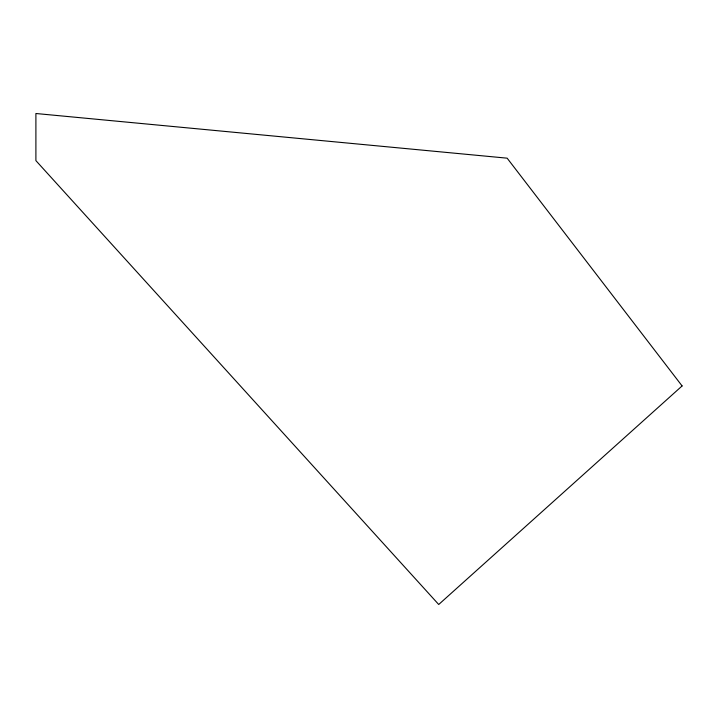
<?xml version="1.0" encoding="UTF-8"?>
<svg xmlns="http://www.w3.org/2000/svg" width="718" height="718" viewBox="0 0 718 718"><rect width="100%" height="100%" fill="white"/><g stroke="black" fill="none" stroke-linecap="round" stroke-linejoin="round"><path stroke-width="1.08" d="M682.1 385.943L438.716 604.493L35.9 160.635L35.9 113.507L507.15 158.175L682.1 385.943"/></g></svg>
